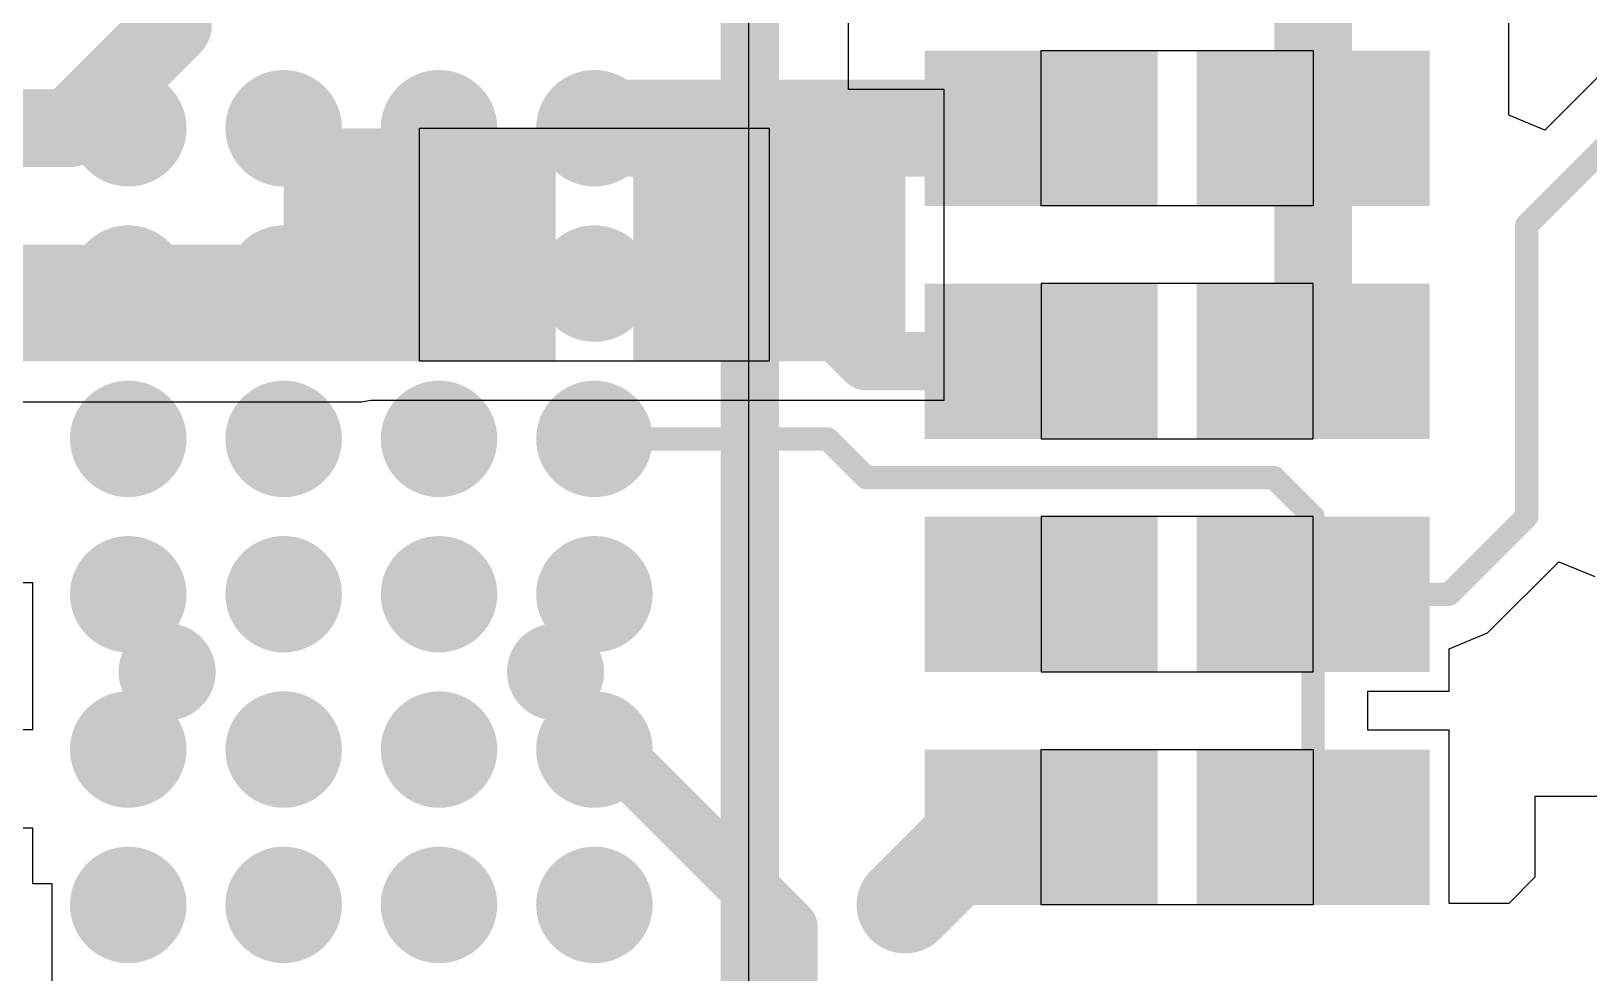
# Model space of a CAD drawing. Header units: millimetres. Extents: x 15 to 122, y 23 to 96.
# Drawn here: x 63.15 to 67.16, y 58.425 to 60.85 of the extents above; entities that cross this region are included whole.
import ezdxf

# ---------------------------------------------------------------- set-up
doc = ezdxf.new("R2010")
doc.units = ezdxf.units.MM
for name, color, linetype in [('Bottom Modules', 3, 'Continuous'), ('BottomLayer', 5, 'Continuous'), ('BottomPaste', 16, 'Continuous'), ('TopLayer', 1, 'Continuous'), ('TopOverlay', 2, 'Continuous'), ('TopPaste', 8, 'Continuous'), ('TopSolder', 216, 'Continuous'), ('Upper Modules', 80, 'Continuous')]:
    doc.layers.add(name, color=color, linetype=linetype)

msp = doc.modelspace()

# ---------------------------------------------------------------- linework, layer by layer
at = {"layer": 'Bottom Modules'}
msp.add_lwpolyline([(64.1499987, 60.00000192), (64.1499987, 60.60000072), (65.04999944, 60.60000072), (65.04999944, 60.00000192)], close=True, dxfattribs=at)
at = {"layer": 'BottomLayer'}
for p, q in [((65.25400207999999, 60.70000052), (65.25400207999999, 60.97299718)), ((65.49999853999999, 60.70000052), (65.25400207999999, 60.70000052)), ((65.49999853999999, 59.90000212), (65.49999853999999, 60.70000052)), ((63.05558128, 59.89510499999999), (63.999999, 59.89510499999999)), ((63.999999, 59.89510499999999), (64.02461921999999, 59.90000212)), ((64.02461921999999, 59.90000212), (64.59999526, 59.90000212)), ((64.59999526, 59.90000212), (64.59999272, 59.89999958)), ((64.59999272, 59.89999958), (64.5999978, 59.89999704)), ((64.59999526, 59.90000212), (64.59999526, 59.90000212)), ((64.5999978, 59.89999704), (64.60000542, 59.89999704)), ((64.60000542, 59.89999958), (64.60000542, 59.90000212)), ((64.60000542, 59.90000212), (65.49999853999999, 59.90000212)), ((64.60000542, 59.89999704), (64.60000542, 59.89999958)), ((63.1540012, 59.42899976), (63.000001, 59.42899976)), ((63.1540012, 59.05200026), (63.1540012, 59.42899976)), ((62.7500015, 59.05200026), (63.1540012, 59.05200026)), ((63.1540012, 58.79800025999999), (62.7500015, 58.79800025999999)), ((63.1540012, 58.65400258), (63.1540012, 58.79800025999999)), ((63.20400364, 58.65400258), (63.1540012, 58.65400258)), ((63.20400364, 58.149998), (63.20400364, 58.65400258))]:
    msp.add_line(p, q, dxfattribs=at)
for points, const_width in [([(63.51500124, 60.86500145999999), (63.51500124, 61.34000177999999)], 0.1999996), ([(63.25000304, 60.60000325999999), (63.51500124, 60.86500145999999)], 0.1999996), ([(63.000001, 60.60000325999999), (63.25000304, 60.60000325999999)], 0.1999996), ([(64.92500095999999, 60.42499979999999), (65.04999944, 60.30000132)], 0.2999994), ([(63.999999, 60.15000162), (64.1499987, 60.30000132)], 0.2999994), ([(62.95000109999999, 60.15000162), (63.999999, 60.15000162)], 0.2999994)]:
    msp.add_lwpolyline(points, dxfattribs=dict(at, const_width=const_width))
for points, const_width in [([(63.46500133999999, 60.86500145999999, 1), (63.56500114, 60.86500145999999, 1)], 0.0999998), ([(63.46500133999999, 60.86500145999999, 1), (63.56500114, 60.86500145999999, 1)], 0.0999998), ([(63.20000314, 60.60000325999999, 1), (63.30000294, 60.60000325999999, 1)], 0.0999998), ([(63.20000314, 60.60000325999999, 1), (63.30000294, 60.60000325999999, 1)], 0.0999998), ([(64.85000237999999, 60.42499979999999, 1), (64.99999953999999, 60.42499979999999, 1)], 0.1499997), ([(64.86250172, 60.42499979999999, 1), (64.9875002, 60.42499979999999, 1)], 0.12499848), ([(64.07500012, 60.30000132, 1), (64.22499728, 60.30000132, 1)], 0.1499997), ([(64.97500086, 60.30000132, 1), (65.12499801999999, 60.30000132, 1)], 0.1499997), ([(63.92500042, 60.15000162, 1), (64.07499758, 60.15000162, 1)], 0.1499997), ([(63.92500042, 60.15000162, 1), (64.07499758, 60.15000162, 1)], 0.1499997), ([(63.43750076, 59.20000098, 1), (63.56249923999999, 59.20000098, 1)], 0.12499848), ([(64.4375013, 59.20000098, 1), (64.56249978, 59.20000098, 1)], 0.12499848)]:
    msp.add_lwpolyline(points, format="xyb", close=True, dxfattribs=dict(at, const_width=const_width))
for points in [[(64.49999799999999, 60.00000192), (64.49999799999999, 60.60000072), (63.7999994, 60.00000192), (63.7999994, 60.60000072)], [(65.39999874, 60.00000192), (65.39999874, 60.60000072), (64.70000014, 60.00000192), (64.70000014, 60.60000072)]]:
    msp.add_solid(points, dxfattribs=at)
at = {"layer": 'BottomPaste'}
for points in [[(64.49999799999999, 60.00000192), (64.49999799999999, 60.60000072), (63.7999994, 60.00000192), (63.7999994, 60.60000072)], [(64.49999799999999, 60.00000192), (64.49999799999999, 60.60000072), (63.7999994, 60.00000192), (63.7999994, 60.60000072)], [(65.39999874, 60.00000192), (65.39999874, 60.60000072), (64.70000014, 60.00000192), (64.70000014, 60.60000072)], [(65.39999874, 60.00000192), (65.39999874, 60.60000072), (64.70000014, 60.00000192), (64.70000014, 60.60000072)]]:
    msp.add_solid(points, dxfattribs=at)
at = {"layer": 'TopLayer'}
for p, q in [((66.95400375999999, 60.7960049), (66.95400375999999, 61.0730046)), ((66.95400375999999, 60.63365572), (66.95400375999999, 60.7960049)), ((67.20000021999999, 60.74899457999999), (67.04639372, 60.59538808)), ((67.04639372, 60.59538808), (66.95400375999999, 60.63365572)), ((66.89950806, 59.30051386), (67.0826319, 59.4836377)), ((67.0826319, 59.4836377), (67.17502186, 59.44536752)), ((66.80001118, 59.25929982), (66.89950806, 59.30051386)), ((66.89950806, 59.30051386), (66.8995106, 59.30051132)), ((66.8995106, 59.30051132), (66.89950806, 59.30051386)), ((66.80000609999999, 59.15001124), (66.80000609999999, 59.25929982)), ((66.80000609999999, 59.25929982), (66.80001118, 59.25929982)), ((66.59073042, 59.04999366), (66.59073042, 59.15001124)), ((66.59073042, 59.15001124), (66.80000609999999, 59.15001124)), ((66.80001879999999, 59.04999366), (66.59073042, 59.04999366)), ((66.80001879999999, 58.60400267999999), (66.80001879999999, 59.04999366)), ((67.54802086, 58.87899578), (67.02102166, 58.87899578)), ((67.02102166, 58.87899578), (67.02102166, 58.67102566)), ((67.02102166, 58.67102566), (66.95399868, 58.60400522)), ((66.95030806, 58.60400267999999), (66.80001879999999, 58.60400267999999)), ((66.9503106, 58.60400267999999), (66.95030806, 58.60400522)), ((66.95030806, 58.60400522), (66.95030806, 58.60400267999999)), ((66.95399868, 58.60400522), (66.9503106, 58.60400267999999))]:
    msp.add_line(p, q, dxfattribs=at)
for points, const_width in [([(66.45000172, 60.00001461999999), (66.45000172, 61.2000046)], 0.1999996), ([(67.00000062, 60.35000122), (67.44999972, 60.80000032)], 0.05999988), ([(64.60000034, 60.60000325999999), (65.75000312, 60.60000325999999)], 0.2499995), ([(65.75000312, 60.60000325999999), (65.79999794, 60.60000325999999)], 0.2499995), ([(65.79999794, 60.60000325999999), (65.80000048, 60.60000072)], 0.2499995), ([(67.00000062, 59.60000017999999), (67.00000062, 60.35000122)], 0.05999988), ([(64.60000034, 60.20000151999999), (65.10000188, 60.20000151999999)], 0.1499997), ([(65.10000188, 60.20000151999999), (65.30000147999999, 60.00000192)], 0.1499997), ([(65.30000147999999, 60.00000192), (65.7500082, 60.00000192)], 0.1499997), ([(65.7500082, 60.00000192), (65.90000028, 60.00000192)], 0.1499997), ([(66.4499814, 59.9999943), (66.45000172, 60.00001461999999)], 0.1999996), ([(64.60000034, 59.80000232), (65.19999914, 59.80000232)], 0.05999988), ([(65.19999914, 59.80000232), (65.30000147999999, 59.69999997999999)], 0.05999988), ([(65.30000147999999, 59.69999997999999), (66.35000192, 59.69999997999999)], 0.05999988), ([(66.35000192, 59.69999997999999), (66.4500068, 59.59999509999999)], 0.05999988), ([(66.4500068, 59.40001074), (66.4500068, 59.59999509999999)], 0.05999988), ([(66.80001118, 59.40001074), (67.00000062, 59.60000017999999)], 0.05999988), ([(64.20000114, 59.40000311999999), (64.20023736, 59.40000311999999)], 0.05999988), ([(64.20000114, 59.40000058), (64.20023481999999, 59.40000058)], 0.05999988), ([(64.20023481999999, 59.40000058), (64.20023736, 59.40000311999999)], 0.05999988), ([(65.7499828, 59.40001074), (65.79999031999999, 59.40001074)], 0.05999988), ([(66.4500068, 59.40001074), (66.4500195, 59.39999804)], 0.05999988), ([(66.4500068, 59.40001074), (66.80001118, 59.40001074)], 0.05999988), ([(66.4500195, 58.79999416), (66.4500195, 59.39999804)], 0.05999988), ([(64.60000034, 59.00000137999999), (64.64145821999999, 59.00000137999999)], 0.1499997), ([(64.64145821999999, 59.00000137999999), (65.10000441999999, 58.54145518)], 0.1499997), ([(65.40000128, 58.59999964), (65.5999958, 58.79999416)], 0.2499995), ([(65.5999958, 58.79999416), (65.7499955, 58.79999416)], 0.2499995), ([(65.7499955, 58.79999416), (65.7499955, 58.79999669999999)], 0.0999998), ([(63.7999994, 58.57500349999999), (63.7999994, 58.60000218)], 0.05999988), ([(65.10000441999999, 58.20000297999999), (65.10000441999999, 58.54145518)], 0.1499997)]:
    msp.add_lwpolyline(points, dxfattribs=dict(at, const_width=const_width))
for points, const_width in [([(63.32500161999999, 60.60000325999999, 1), (63.47499878, 60.60000325999999, 1)], 0.1499997), ([(63.72500082, 60.60000325999999, 1), (63.87499798, 60.60000325999999, 1)], 0.1499997), ([(64.12500256, 60.60000325999999, 1), (64.27499972, 60.60000325999999, 1)], 0.1499997), ([(64.13750189999999, 60.60000072, 1), (64.26250037999999, 60.60000072, 1)], 0.12499848), ([(64.52500176, 60.60000325999999, 1), (64.67499892, 60.60000325999999, 1)], 0.1499997), ([(64.5375011, 60.60000325999999, 1), (64.66249958, 60.60000325999999, 1)], 0.12499848), ([(65.68750388, 60.60000325999999, 1), (65.81250236, 60.60000325999999, 1)], 0.12499848), ([(65.68750388, 60.60000325999999, 1), (65.81250236, 60.60000325999999, 1)], 0.12499848), ([(65.7374987, 60.60000325999999, 1), (65.86249717999999, 60.60000325999999, 1)], 0.12499848), ([(65.7374987, 60.60000325999999, 1), (65.86249717999999, 60.60000325999999, 1)], 0.12499848), ([(65.73750124, 60.60000072, 1), (65.86249972, 60.60000072, 1)], 0.12499848), ([(66.26249892, 60.60000072, 1), (66.3874974, 60.60000072, 1)], 0.12499848), ([(66.51250096, 60.60000072, 1), (66.63749944, 60.60000072, 1)], 0.12499848), ([(66.98500192, 60.35000122, 1), (67.01499932, 60.35000122, 1)], 0.02999994), ([(66.98500192, 60.35000122, 1), (67.01499932, 60.35000122, 1)], 0.02999994), ([(63.32500161999999, 60.20000151999999, 1), (63.47499878, 60.20000151999999, 1)], 0.1499997), ([(63.72500082, 60.20000151999999, 1), (63.87499798, 60.20000151999999, 1)], 0.1499997), ([(63.73750269999999, 60.20000151999999, 1), (63.86250118, 60.20000151999999, 1)], 0.12499848), ([(64.12500256, 60.20000151999999, 1), (64.27499972, 60.20000151999999, 1)], 0.1499997), ([(64.13750189999999, 60.20000151999999, 1), (64.26250037999999, 60.20000151999999, 1)], 0.12499848), ([(64.52500176, 60.20000151999999, 1), (64.67499892, 60.20000151999999, 1)], 0.1499997), ([(64.56249978, 60.20000151999999, 1), (64.63750089999999, 60.20000151999999, 1)], 0.07499858), ([(65.06250132, 60.20000151999999, 1), (65.13750243999999, 60.20000151999999, 1)], 0.07499858), ([(65.06250132, 60.20000151999999, 1), (65.13750243999999, 60.20000151999999, 1)], 0.07499858), ([(65.83750103999999, 60.00000192, 1), (65.96249952, 60.00000192, 1)], 0.12499848), ([(66.56250086, 60.00000192, 1), (66.68749934, 60.00000192, 1)], 0.12499848), ([(65.26250092, 60.00000192, 1), (65.33750203999999, 60.00000192, 1)], 0.07499858), ([(65.26250092, 60.00000192, 1), (65.33750203999999, 60.00000192, 1)], 0.07499858), ([(65.71250764, 60.00000192, 1), (65.78750876, 60.00000192, 1)], 0.07499858), ([(65.71250764, 60.00000192, 1), (65.78750876, 60.00000192, 1)], 0.07499858), ([(65.86249972, 60.00000192, 1), (65.93750084, 60.00000192, 1)], 0.07499858), ([(66.3999815, 59.9999943, 1), (66.4999813, 59.9999943, 1)], 0.0999998), ([(66.40000182, 60.00001461999999, 1), (66.50000161999999, 60.00001461999999, 1)], 0.0999998), ([(66.40000182, 60.00001461999999, 1), (66.50000161999999, 60.00001461999999, 1)], 0.0999998), ([(63.32500161999999, 59.80000232, 1), (63.47499878, 59.80000232, 1)], 0.1499997), ([(63.72500082, 59.80000232, 1), (63.87499798, 59.80000232, 1)], 0.1499997), ([(64.12500256, 59.80000232, 1), (64.27499972, 59.80000232, 1)], 0.1499997), ([(64.52500176, 59.80000232, 1), (64.67499892, 59.80000232, 1)], 0.1499997), ([(64.13750189999999, 59.80000232, 1), (64.26250037999999, 59.80000232, 1)], 0.12499848), ([(64.58500164, 59.80000232, 1), (64.61499904, 59.80000232, 1)], 0.02999994), ([(65.18500044, 59.80000232, 1), (65.21499784, 59.80000232, 1)], 0.02999994), ([(65.18500044, 59.80000232, 1), (65.21499784, 59.80000232, 1)], 0.02999994), ([(65.28500278, 59.69999997999999, 1), (65.31500018, 59.69999997999999, 1)], 0.02999994), ([(65.28500278, 59.69999997999999, 1), (65.31500018, 59.69999997999999, 1)], 0.02999994), ([(66.33500321999999, 59.69999997999999, 1), (66.36500061999999, 59.69999997999999, 1)], 0.02999994), ([(66.33500321999999, 59.69999997999999, 1), (66.36500061999999, 59.69999997999999, 1)], 0.02999994), ([(66.43500809999999, 59.59999509999999, 1), (66.46500549999999, 59.59999509999999, 1)], 0.02999994), ([(66.43500809999999, 59.59999509999999, 1), (66.46500549999999, 59.59999509999999, 1)], 0.02999994), ([(66.98500192, 59.60000017999999, 1), (67.01499932, 59.60000017999999, 1)], 0.02999994), ([(66.98500192, 59.60000017999999, 1), (67.01499932, 59.60000017999999, 1)], 0.02999994), ([(63.32500161999999, 59.40000311999999, 1), (63.47499878, 59.40000311999999, 1)], 0.1499997), ([(63.72500082, 59.40000311999999, 1), (63.87499798, 59.40000311999999, 1)], 0.1499997), ([(64.12500256, 59.40000311999999, 1), (64.27499972, 59.40000311999999, 1)], 0.1499997), ([(64.52500176, 59.40000311999999, 1), (64.67499892, 59.40000311999999, 1)], 0.1499997), ([(64.13750189999999, 59.40000058, 1), (64.26250037999999, 59.40000058, 1)], 0.12499848), ([(65.73749108, 59.40001074, 1), (65.86248956, 59.40001074, 1)], 0.12499848), ([(64.18500243999999, 59.40000311999999, 1), (64.21499983999999, 59.40000311999999, 1)], 0.02999994), ([(64.18500243999999, 59.40000058, 1), (64.21499983999999, 59.40000058, 1)], 0.02999994), ([(64.18523612, 59.40000058, 1), (64.21523352, 59.40000058, 1)], 0.02999994), ([(64.18523612, 59.40000058, 1), (64.21523352, 59.40000058, 1)], 0.02999994), ([(64.18523866, 59.40000311999999, 1), (64.21523606, 59.40000311999999, 1)], 0.02999994), ([(64.18523866, 59.40000311999999, 1), (64.21523606, 59.40000311999999, 1)], 0.02999994), ([(65.73498409999999, 59.40001074, 1), (65.76498149999999, 59.40001074, 1)], 0.02999994), ([(65.78499162, 59.40001074, 1), (65.81498902, 59.40001074, 1)], 0.02999994), ([(66.43500809999999, 59.40001074, 1), (66.46500549999999, 59.40001074, 1)], 0.02999994), ([(66.43500809999999, 59.40001074, 1), (66.46500549999999, 59.40001074, 1)], 0.02999994), ([(66.43500809999999, 59.40001074, 1), (66.46500549999999, 59.40001074, 1)], 0.02999994), ([(66.43502079999999, 59.39999804, 1), (66.4650182, 59.39999804, 1)], 0.02999994), ([(66.43502079999999, 59.39999804, 1), (66.4650182, 59.39999804, 1)], 0.02999994), ([(66.78501247999999, 59.40001074, 1), (66.81500987999999, 59.40001074, 1)], 0.02999994), ([(66.78501247999999, 59.40001074, 1), (66.81500987999999, 59.40001074, 1)], 0.02999994), ([(63.32500161999999, 59.00000137999999, 1), (63.47499878, 59.00000137999999, 1)], 0.1499997), ([(63.72500082, 59.00000137999999, 1), (63.87499798, 59.00000137999999, 1)], 0.1499997), ([(64.12500256, 59.00000137999999, 1), (64.27499972, 59.00000137999999, 1)], 0.1499997), ([(64.52500176, 59.00000137999999, 1), (64.67499892, 59.00000137999999, 1)], 0.1499997), ([(63.73750016, 59.00000137999999, 1), (63.86249864, 59.00000137999999, 1)], 0.12499848), ([(64.13750189999999, 59.00000137999999, 1), (64.26250037999999, 59.00000137999999, 1)], 0.12499848), ([(64.56249978, 59.00000137999999, 1), (64.63750089999999, 59.00000137999999, 1)], 0.07499858), ([(64.60395765999999, 59.00000137999999, 1), (64.67895878, 59.00000137999999, 1)], 0.07499858), ([(64.60395765999999, 59.00000137999999, 1), (64.67895878, 59.00000137999999, 1)], 0.07499858), ([(65.53749656, 58.79999416, 1), (65.66249504, 58.79999416, 1)], 0.12499848), ([(65.53749656, 58.79999416, 1), (65.66249504, 58.79999416, 1)], 0.12499848), ([(65.68749626, 58.79999416, 1), (65.81249473999999, 58.79999416, 1)], 0.12499848), ([(65.72499682, 58.79999669999999, 1), (65.77499418, 58.79999669999999, 1)], 0.0499999), ([(65.72499682, 58.79999416, 1), (65.77499418, 58.79999416, 1)], 0.0499999), ([(66.43502079999999, 58.79999416, 1), (66.4650182, 58.79999416, 1)], 0.02999994), ([(63.32500161999999, 58.60000218, 1), (63.47499878, 58.60000218, 1)], 0.1499997), ([(63.72500082, 58.60000218, 1), (63.87499798, 58.60000218, 1)], 0.1499997), ([(64.12500256, 58.60000218, 1), (64.27499972, 58.60000218, 1)], 0.1499997), ([(64.52500176, 58.60000218, 1), (64.67499892, 58.60000218, 1)], 0.1499997), ([(63.33750096, 58.59999964, 1), (63.46249943999999, 58.59999964, 1)], 0.12499848), ([(63.73750269999999, 58.59999964, 1), (63.86250118, 58.59999964, 1)], 0.12499848), ([(64.13750189999999, 58.60000218, 1), (64.26250037999999, 58.60000218, 1)], 0.12499848), ([(64.5375011, 58.60000218, 1), (64.66249958, 58.60000218, 1)], 0.12499848), ([(65.33750203999999, 58.59999964, 1), (65.46250051999999, 58.59999964, 1)], 0.12499848), ([(65.33750203999999, 58.59999964, 1), (65.46250051999999, 58.59999964, 1)], 0.12499848), ([(63.7850007, 58.60000218, 1), (63.8149981, 58.60000218, 1)], 0.02999994), ([(63.7850007, 58.57500349999999, 1), (63.8149981, 58.57500349999999, 1)], 0.02999994), ([(65.06250385999999, 58.54145518, 1), (65.13750498, 58.54145518, 1)], 0.07499858), ([(65.06250385999999, 58.54145518, 1), (65.13750498, 58.54145518, 1)], 0.07499858)]:
    msp.add_lwpolyline(points, format="xyb", close=True, dxfattribs=dict(at, const_width=const_width))
for points in [[(66.00000261999999, 60.4500061), (66.00000261999999, 60.75000549999999), (65.50000362, 60.4500061), (65.50000362, 60.75000549999999)], [(66.70000376, 60.4500061), (66.70000376, 60.75000549999999), (66.20000476, 60.4500061), (66.20000476, 60.75000549999999)], [(66.0000077, 59.8499946), (66.0000077, 60.149994), (65.5000087, 59.8499946), (65.5000087, 60.149994)], [(66.6999809, 59.8499946), (66.6999809, 60.149994), (66.1999819, 59.8499946), (66.1999819, 60.149994)], [(65.4999833, 59.55001043999999), (65.4999833, 59.25001104), (65.9999823, 59.55001043999999), (65.9999823, 59.25001104)], [(66.2000073, 59.55001043999999), (66.2000073, 59.25001104), (66.7000063, 59.55001043999999), (66.7000063, 59.25001104)], [(65.999995, 58.64999445999999), (65.999995, 58.94999386), (65.499996, 58.64999445999999), (65.499996, 58.94999386)], [(66.700019, 58.64999445999999), (66.700019, 58.94999386), (66.20002, 58.64999445999999), (66.20002, 58.94999386)]]:
    msp.add_solid(points, dxfattribs=at)
at = {"layer": 'TopOverlay', "const_width": 0.1499997}
msp.add_lwpolyline([(65.00000208, 53.30000516), (65.00000208, 67.00000315999999)], dxfattribs=at)
at = {"layer": 'TopPaste', "const_width": 0.1499997}
for points in [[(63.32500161999999, 60.60000325999999, 1), (63.47499878, 60.60000325999999, 1)], [(63.32500161999999, 60.60000325999999, 1), (63.47499878, 60.60000325999999, 1)], [(63.72500082, 60.60000325999999, 1), (63.87499798, 60.60000325999999, 1)], [(63.72500082, 60.60000325999999, 1), (63.87499798, 60.60000325999999, 1)], [(64.12500256, 60.60000325999999, 1), (64.27499972, 60.60000325999999, 1)], [(64.12500256, 60.60000325999999, 1), (64.27499972, 60.60000325999999, 1)], [(64.52500176, 60.60000325999999, 1), (64.67499892, 60.60000325999999, 1)], [(64.52500176, 60.60000325999999, 1), (64.67499892, 60.60000325999999, 1)], [(63.32500161999999, 60.20000151999999, 1), (63.47499878, 60.20000151999999, 1)], [(63.32500161999999, 60.20000151999999, 1), (63.47499878, 60.20000151999999, 1)], [(63.72500082, 60.20000151999999, 1), (63.87499798, 60.20000151999999, 1)], [(63.72500082, 60.20000151999999, 1), (63.87499798, 60.20000151999999, 1)], [(64.12500256, 60.20000151999999, 1), (64.27499972, 60.20000151999999, 1)], [(64.12500256, 60.20000151999999, 1), (64.27499972, 60.20000151999999, 1)], [(64.52500176, 60.20000151999999, 1), (64.67499892, 60.20000151999999, 1)], [(64.52500176, 60.20000151999999, 1), (64.67499892, 60.20000151999999, 1)], [(63.32500161999999, 59.80000232, 1), (63.47499878, 59.80000232, 1)], [(63.32500161999999, 59.80000232, 1), (63.47499878, 59.80000232, 1)], [(63.72500082, 59.80000232, 1), (63.87499798, 59.80000232, 1)], [(63.72500082, 59.80000232, 1), (63.87499798, 59.80000232, 1)], [(64.12500256, 59.80000232, 1), (64.27499972, 59.80000232, 1)], [(64.12500256, 59.80000232, 1), (64.27499972, 59.80000232, 1)], [(64.52500176, 59.80000232, 1), (64.67499892, 59.80000232, 1)], [(64.52500176, 59.80000232, 1), (64.67499892, 59.80000232, 1)], [(63.32500161999999, 59.40000311999999, 1), (63.47499878, 59.40000311999999, 1)], [(63.32500161999999, 59.40000311999999, 1), (63.47499878, 59.40000311999999, 1)], [(63.72500082, 59.40000311999999, 1), (63.87499798, 59.40000311999999, 1)], [(63.72500082, 59.40000311999999, 1), (63.87499798, 59.40000311999999, 1)], [(64.12500256, 59.40000311999999, 1), (64.27499972, 59.40000311999999, 1)], [(64.12500256, 59.40000311999999, 1), (64.27499972, 59.40000311999999, 1)], [(64.52500176, 59.40000311999999, 1), (64.67499892, 59.40000311999999, 1)], [(64.52500176, 59.40000311999999, 1), (64.67499892, 59.40000311999999, 1)], [(63.32500161999999, 59.00000137999999, 1), (63.47499878, 59.00000137999999, 1)], [(63.32500161999999, 59.00000137999999, 1), (63.47499878, 59.00000137999999, 1)], [(63.72500082, 59.00000137999999, 1), (63.87499798, 59.00000137999999, 1)], [(63.72500082, 59.00000137999999, 1), (63.87499798, 59.00000137999999, 1)], [(64.12500256, 59.00000137999999, 1), (64.27499972, 59.00000137999999, 1)], [(64.12500256, 59.00000137999999, 1), (64.27499972, 59.00000137999999, 1)], [(64.52500176, 59.00000137999999, 1), (64.67499892, 59.00000137999999, 1)], [(64.52500176, 59.00000137999999, 1), (64.67499892, 59.00000137999999, 1)], [(63.32500161999999, 58.60000218, 1), (63.47499878, 58.60000218, 1)], [(63.32500161999999, 58.60000218, 1), (63.47499878, 58.60000218, 1)], [(63.72500082, 58.60000218, 1), (63.87499798, 58.60000218, 1)], [(63.72500082, 58.60000218, 1), (63.87499798, 58.60000218, 1)], [(64.12500256, 58.60000218, 1), (64.27499972, 58.60000218, 1)], [(64.12500256, 58.60000218, 1), (64.27499972, 58.60000218, 1)], [(64.52500176, 58.60000218, 1), (64.67499892, 58.60000218, 1)], [(64.52500176, 58.60000218, 1), (64.67499892, 58.60000218, 1)]]:
    msp.add_lwpolyline(points, format="xyb", close=True, dxfattribs=at)
at = {"layer": 'TopPaste'}
for points in [[(66.00000261999999, 60.4500061), (66.00000261999999, 60.75000549999999), (65.50000362, 60.4500061), (65.50000362, 60.75000549999999)], [(66.00000261999999, 60.4500061), (66.00000261999999, 60.75000549999999), (65.50000362, 60.4500061), (65.50000362, 60.75000549999999)], [(66.70000376, 60.4500061), (66.70000376, 60.75000549999999), (66.20000476, 60.4500061), (66.20000476, 60.75000549999999)], [(66.70000376, 60.4500061), (66.70000376, 60.75000549999999), (66.20000476, 60.4500061), (66.20000476, 60.75000549999999)], [(66.0000077, 59.8499946), (66.0000077, 60.149994), (65.5000087, 59.8499946), (65.5000087, 60.149994)], [(66.0000077, 59.8499946), (66.0000077, 60.149994), (65.5000087, 59.8499946), (65.5000087, 60.149994)], [(66.6999809, 59.8499946), (66.6999809, 60.149994), (66.1999819, 59.8499946), (66.1999819, 60.149994)], [(66.6999809, 59.8499946), (66.6999809, 60.149994), (66.1999819, 59.8499946), (66.1999819, 60.149994)], [(65.4999833, 59.55001043999999), (65.4999833, 59.25001104), (65.9999823, 59.55001043999999), (65.9999823, 59.25001104)], [(65.4999833, 59.55001043999999), (65.4999833, 59.25001104), (65.9999823, 59.55001043999999), (65.9999823, 59.25001104)], [(66.2000073, 59.55001043999999), (66.2000073, 59.25001104), (66.7000063, 59.55001043999999), (66.7000063, 59.25001104)], [(66.2000073, 59.55001043999999), (66.2000073, 59.25001104), (66.7000063, 59.55001043999999), (66.7000063, 59.25001104)], [(65.999995, 58.64999445999999), (65.999995, 58.94999386), (65.499996, 58.64999445999999), (65.499996, 58.94999386)], [(65.999995, 58.64999445999999), (65.999995, 58.94999386), (65.499996, 58.64999445999999), (65.499996, 58.94999386)], [(66.700019, 58.64999445999999), (66.700019, 58.94999386), (66.20002, 58.64999445999999), (66.20002, 58.94999386)], [(66.700019, 58.64999445999999), (66.700019, 58.94999386), (66.20002, 58.64999445999999), (66.20002, 58.94999386)]]:
    msp.add_solid(points, dxfattribs=at)
at = {"layer": 'TopSolder', "const_width": 0.10999978}
for points in [[(63.34500157999999, 60.60000325999999, 1), (63.45499881999999, 60.60000325999999, 1)], [(63.34500157999999, 60.60000325999999, 1), (63.45499881999999, 60.60000325999999, 1)], [(63.74500078, 60.60000325999999, 1), (63.85499802, 60.60000325999999, 1)], [(63.74500078, 60.60000325999999, 1), (63.85499802, 60.60000325999999, 1)], [(64.14500251999999, 60.60000325999999, 1), (64.25499975999999, 60.60000325999999, 1)], [(64.14500251999999, 60.60000325999999, 1), (64.25499975999999, 60.60000325999999, 1)], [(64.54500172, 60.60000325999999, 1), (64.65499896, 60.60000325999999, 1)], [(64.54500172, 60.60000325999999, 1), (64.65499896, 60.60000325999999, 1)], [(63.34500157999999, 60.20000151999999, 1), (63.45499881999999, 60.20000151999999, 1)], [(63.34500157999999, 60.20000151999999, 1), (63.45499881999999, 60.20000151999999, 1)], [(63.74500078, 60.20000151999999, 1), (63.85499802, 60.20000151999999, 1)], [(63.74500078, 60.20000151999999, 1), (63.85499802, 60.20000151999999, 1)], [(64.14500251999999, 60.20000151999999, 1), (64.25499975999999, 60.20000151999999, 1)], [(64.14500251999999, 60.20000151999999, 1), (64.25499975999999, 60.20000151999999, 1)], [(64.54500172, 60.20000151999999, 1), (64.65499896, 60.20000151999999, 1)], [(64.54500172, 60.20000151999999, 1), (64.65499896, 60.20000151999999, 1)], [(63.34500157999999, 59.80000232, 1), (63.45499881999999, 59.80000232, 1)], [(63.34500157999999, 59.80000232, 1), (63.45499881999999, 59.80000232, 1)], [(63.74500078, 59.80000232, 1), (63.85499802, 59.80000232, 1)], [(63.74500078, 59.80000232, 1), (63.85499802, 59.80000232, 1)], [(64.14500251999999, 59.80000232, 1), (64.25499975999999, 59.80000232, 1)], [(64.14500251999999, 59.80000232, 1), (64.25499975999999, 59.80000232, 1)], [(64.54500172, 59.80000232, 1), (64.65499896, 59.80000232, 1)], [(64.54500172, 59.80000232, 1), (64.65499896, 59.80000232, 1)], [(63.34500157999999, 59.40000311999999, 1), (63.45499881999999, 59.40000311999999, 1)], [(63.34500157999999, 59.40000311999999, 1), (63.45499881999999, 59.40000311999999, 1)], [(63.74500078, 59.40000311999999, 1), (63.85499802, 59.40000311999999, 1)], [(63.74500078, 59.40000311999999, 1), (63.85499802, 59.40000311999999, 1)], [(64.14500251999999, 59.40000311999999, 1), (64.25499975999999, 59.40000311999999, 1)], [(64.14500251999999, 59.40000311999999, 1), (64.25499975999999, 59.40000311999999, 1)], [(64.54500172, 59.40000311999999, 1), (64.65499896, 59.40000311999999, 1)], [(64.54500172, 59.40000311999999, 1), (64.65499896, 59.40000311999999, 1)], [(63.34500157999999, 59.00000137999999, 1), (63.45499881999999, 59.00000137999999, 1)], [(63.34500157999999, 59.00000137999999, 1), (63.45499881999999, 59.00000137999999, 1)], [(63.74500078, 59.00000137999999, 1), (63.85499802, 59.00000137999999, 1)], [(63.74500078, 59.00000137999999, 1), (63.85499802, 59.00000137999999, 1)], [(64.14500251999999, 59.00000137999999, 1), (64.25499975999999, 59.00000137999999, 1)], [(64.14500251999999, 59.00000137999999, 1), (64.25499975999999, 59.00000137999999, 1)], [(64.54500172, 59.00000137999999, 1), (64.65499896, 59.00000137999999, 1)], [(64.54500172, 59.00000137999999, 1), (64.65499896, 59.00000137999999, 1)], [(63.34500157999999, 58.60000218, 1), (63.45499881999999, 58.60000218, 1)], [(63.34500157999999, 58.60000218, 1), (63.45499881999999, 58.60000218, 1)], [(63.74500078, 58.60000218, 1), (63.85499802, 58.60000218, 1)], [(63.74500078, 58.60000218, 1), (63.85499802, 58.60000218, 1)], [(64.14500251999999, 58.60000218, 1), (64.25499975999999, 58.60000218, 1)], [(64.14500251999999, 58.60000218, 1), (64.25499975999999, 58.60000218, 1)], [(64.54500172, 58.60000218, 1), (64.65499896, 58.60000218, 1)], [(64.54500172, 58.60000218, 1), (64.65499896, 58.60000218, 1)]]:
    msp.add_lwpolyline(points, format="xyb", close=True, dxfattribs=at)
at = {"layer": 'TopSolder'}
for points in [[(66.05000251999999, 60.4000062), (66.05000251999999, 60.8000054), (65.45000372, 60.4000062), (65.45000372, 60.8000054)], [(66.05000251999999, 60.4000062), (66.05000251999999, 60.8000054), (65.45000372, 60.4000062), (65.45000372, 60.8000054)], [(66.75000365999999, 60.4000062), (66.75000365999999, 60.8000054), (66.15000486, 60.4000062), (66.15000486, 60.8000054)], [(66.75000365999999, 60.4000062), (66.75000365999999, 60.8000054), (66.15000486, 60.4000062), (66.15000486, 60.8000054)], [(66.0500076, 59.7999947), (66.0500076, 60.1999939), (65.45000879999999, 59.7999947), (65.45000879999999, 60.1999939)], [(66.0500076, 59.7999947), (66.0500076, 60.1999939), (65.45000879999999, 59.7999947), (65.45000879999999, 60.1999939)], [(66.7499808, 59.7999947), (66.7499808, 60.1999939), (66.149982, 59.7999947), (66.149982, 60.1999939)], [(66.7499808, 59.7999947), (66.7499808, 60.1999939), (66.149982, 59.7999947), (66.149982, 60.1999939)], [(65.4499834, 59.60001034), (65.4499834, 59.20001113999999), (66.0499822, 59.60001034), (66.0499822, 59.20001113999999)], [(65.4499834, 59.60001034), (65.4499834, 59.20001113999999), (66.0499822, 59.60001034), (66.0499822, 59.20001113999999)], [(66.15000739999999, 59.60001034), (66.15000739999999, 59.20001113999999), (66.7500062, 59.60001034), (66.7500062, 59.20001113999999)], [(66.15000739999999, 59.60001034), (66.15000739999999, 59.20001113999999), (66.7500062, 59.60001034), (66.7500062, 59.20001113999999)], [(66.0499949, 58.59999456), (66.0499949, 58.99999376), (65.44999609999999, 58.59999456), (65.44999609999999, 58.99999376)], [(66.0499949, 58.59999456), (66.0499949, 58.99999376), (65.44999609999999, 58.59999456), (65.44999609999999, 58.99999376)], [(66.7500189, 58.59999456), (66.7500189, 58.99999376), (66.15002009999999, 58.59999456), (66.15002009999999, 58.99999376)], [(66.7500189, 58.59999456), (66.7500189, 58.99999376), (66.15002009999999, 58.59999456), (66.15002009999999, 58.99999376)]]:
    msp.add_solid(points, dxfattribs=at)
at = {"layer": 'Upper Modules'}
for points in [[(51.03750015999999, 67.00000315999999), (51.03750015999999, 53.00000068), (64.99741830380101, 53.00000068), (64.99741830380101, 67.00000315999999)], [(65.75000312, 60.4000062), (65.75000312, 60.8000054), (66.45000425999999, 60.8000054), (66.45000425999999, 60.4000062)], [(66.4499814, 59.7999947), (66.4499814, 60.1999939), (65.7500082, 60.1999939), (65.7500082, 59.7999947)], [(65.7499828, 59.60001034), (65.7499828, 59.20001113999999), (66.4500068, 59.20001113999999), (66.4500068, 59.60001034)], [(65.7499955, 58.59999456), (65.7499955, 58.99999376), (66.4500195, 58.99999376), (66.4500195, 58.59999456)]]:
    msp.add_lwpolyline(points, close=True, dxfattribs=at)

doc.saveas('drawing.dxf')
